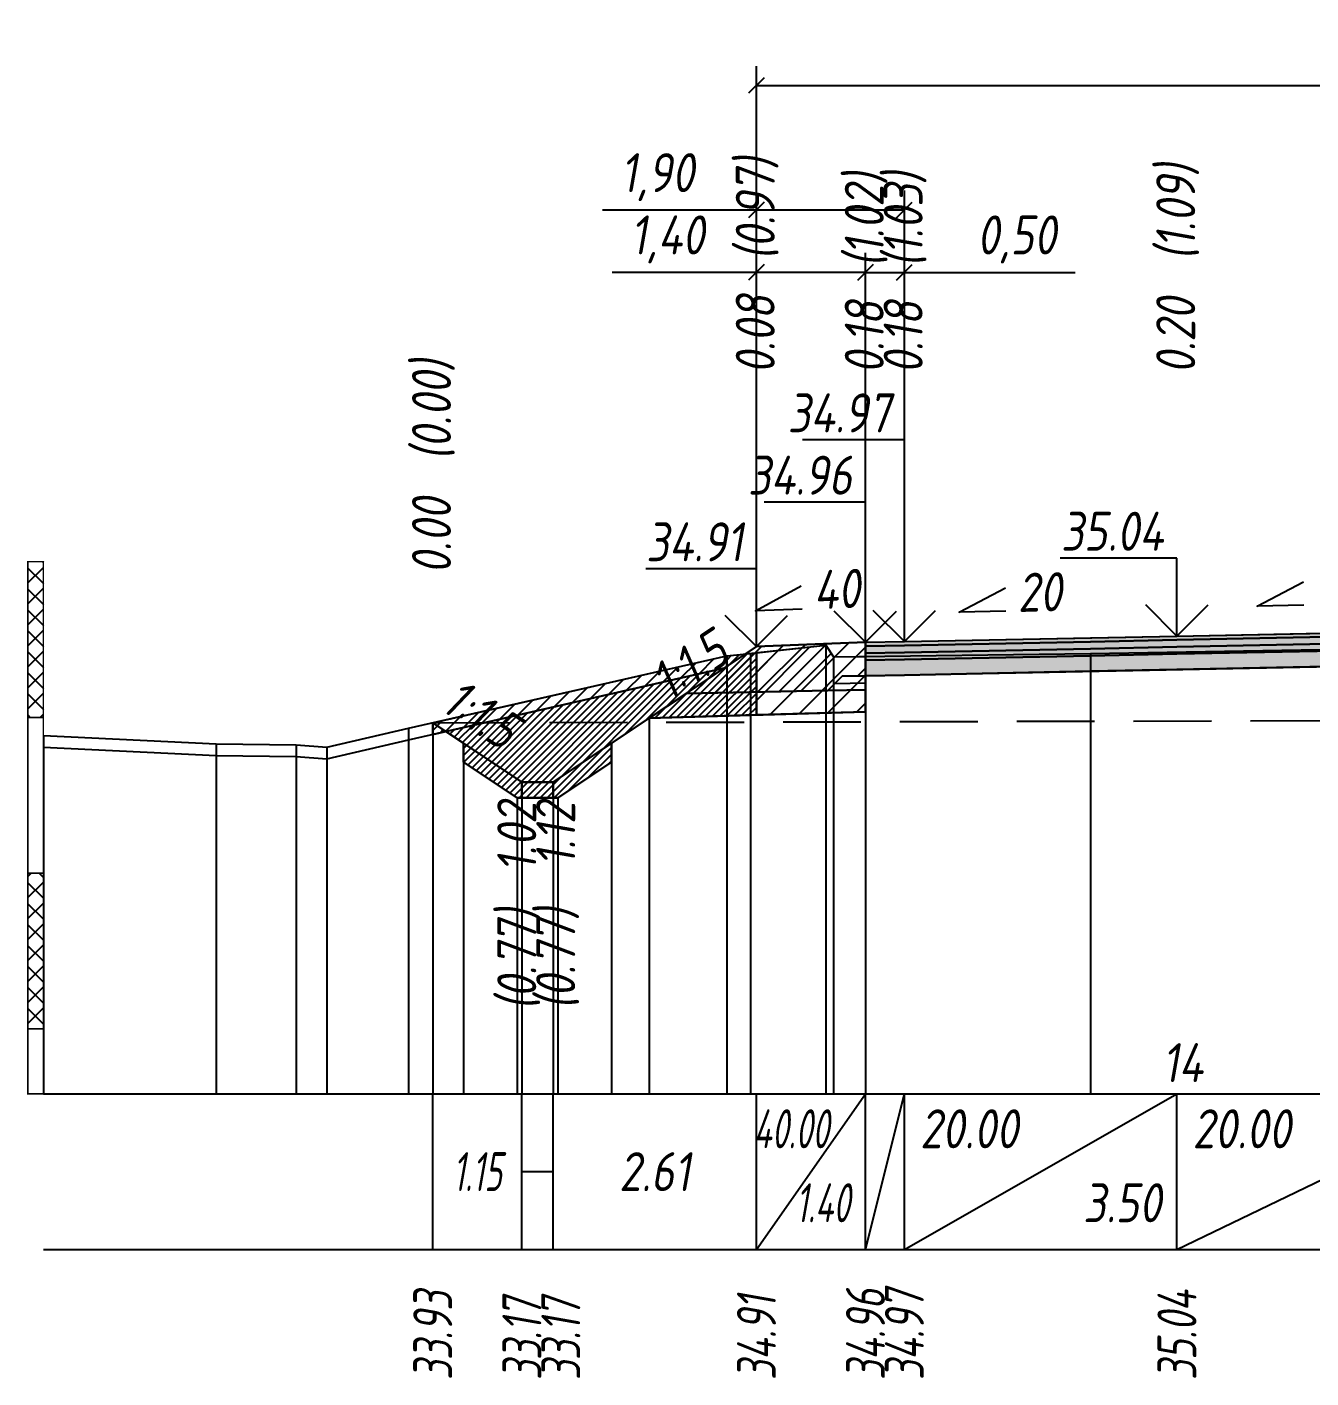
# Model space of a CAD drawing. Extents: x -717 to 1451, y -133302 to 233.
# Drawn here: x 78.9 to 161.4, y -91464.3 to -91377.5 of the extents above; entities that cross this region are included whole.
import ezdxf
from ezdxf.enums import TextEntityAlignment as Align

# ---------------------------------------------------------------- set-up
doc = ezdxf.new("R2010")
doc.units = 0
doc.linetypes.add('штриховая', pattern=[0.75, 0.5, -0.25])
for name, color, linetype in [('Интерполированный поперечник', 2, 'Continuous'), ('Код_514', 1, 'Continuous'), ('Контур_0', 7, 'Continuous'), ('Контур_2521', 7, 'Continuous'), ('Контур_2564', 7, 'Continuous'), ('Контур_2660', 7, 'Continuous'), ('Контур_2665', 7, 'Continuous'), ('Контур_400', 7, 'Continuous'), ('Контур_508', 7, 'Continuous'), ('Контур_512', 7, 'Continuous'), ('Контур_513', 7, 'Continuous'), ('Контур_818', 7, 'Continuous'), ('Красный поперечник', 1, 'Continuous'), ('Линейка абсолютных высот', 7, 'Continuous'), ('Объём_2501', 7, 'Continuous'), ('Объём_2564', 7, 'Continuous'), ('Объём_2650', 7, 'Continuous'), ('Объём_2660', 7, 'Continuous'), ('Объём_2663', 7, 'Continuous'), ('Объём_2664', 7, 'Continuous'), ('Объём_2665', 7, 'Continuous'), ('Откосы', 7, 'Continuous'), ('Отметки покрытия', 7, 'Continuous'), ('Рабочие отметки', 7, 'Continuous'), ('Рабочие отметки доп.', 7, 'Continuous'), ('Слои выравнивания', 7, 'Continuous'), ('Таблица', 7, 'Continuous'), ('Уклоны проезжей части', 7, 'Continuous'), ('Черный поперечник', 3, 'Continuous')]:
    doc.layers.add(name, color=color, linetype=linetype)
for name, color, linetype, true_color in [('Контур_2540', 2, 'Continuous', 0xffff00), ('Контур_2560', 2, 'Continuous', 0xffff00), ('Контур_2561', 7, 'Continuous', 0xff8040), ('Контур_2562', 3, 'Continuous', 0x00ff00), ('Контур_2563', 7, 'Continuous', 0xff8000), ('Контур_2570', 7, 'Continuous', 0x80ff00), ('Контур_2583', 3, 'Continuous', 0x00ff00), ('Контур_2584', 3, 'Continuous', 0x00ff00), ('Контур_2725', 7, 'Continuous', 0x323232), ('Контур_2736', 4, 'Continuous', 0x00ffff), ('Контур_2737', 4, 'Continuous', 0x00ffff), ('Контур_2738', 4, 'Continuous', 0x00ffff), ('Контур_2739', 4, 'Continuous', 0x00ffff), ('Контур_2741', 4, 'Continuous', 0x00ffff), ('Контур_2742', 4, 'Continuous', 0x00ffff), ('Контур_2743', 4, 'Continuous', 0x00ffff), ('Контур_2744', 7, 'Continuous', 0xa4ffff), ('Контур_2745', 7, 'Continuous', 0xa4ffff), ('Контур_2747', 4, 'Continuous', 0x00ffff), ('Контур_2748', 4, 'Continuous', 0x00ffff), ('Контур_2749', 4, 'Continuous', 0x00ffff), ('Контур_2750', 4, 'Continuous', 0x00ffff), ('Контур_2751', 4, 'Continuous', 0x00ffff), ('Контур_2752', 4, 'Continuous', 0x00ffff), ('Контур_2760', 7, 'Continuous', 0x323232), ('Контур_2761', 7, 'Continuous', 0x323232), ('Контур_2762', 7, 'Continuous', 0x323232), ('Контур_2763', 7, 'Continuous', 0x323232), ('Контур_402', 7, 'Continuous', 0xff6464), ('Контур_703', 4, 'Continuous', 0x00ffff), ('Контур_705', 4, 'Continuous', 0x00ffff), ('Контур_707', 4, 'Continuous', 0x00ffff), ('Контур_720', 131, 'Continuous', 0xaaffff), ('Объём_2520', 7, 'Continuous', 0x80ffff), ('Объём_2540', 2, 'Continuous', 0xffff00), ('Объём_2560', 2, 'Continuous', 0xffff00), ('Объём_2561', 7, 'Continuous', 0xff8040), ('Объём_2562', 3, 'Continuous', 0x00ff00), ('Объём_2563', 7, 'Continuous', 0xff8000), ('Объём_2570', 7, 'Continuous', 0x80ff00), ('Объём_2583', 3, 'Continuous', 0x00ff00), ('Объём_2584', 3, 'Continuous', 0x00ff00), ('Объём_2592', 3, 'Continuous', 0x00ff00), ('Объём_2596', 3, 'Continuous', 0x00ff00), ('Объём_2600', 7, 'Continuous', 0x808000), ('Объём_2620', 2, 'Continuous', 0xffff00), ('Объём_2746', 2, 'Continuous', 0xffff00)]:
    doc.layers.add(name, color=color, linetype=linetype, true_color=true_color)
doc.styles.get("Standard").update_dxf_attribs({"font": 'txt', "height": 2.5})
doc.styles.add('М', font='romand.shx', dxfattribs={"width": 0.8, "oblique": 10, "height": 2.5})
doc.dimstyles.new('ISO-25', dxfattribs={"dimtxt": 2.5, "dimasz": 2.5, "dimexe": 1.25, "dimexo": 0.625, "dimtad": 1, "dimtxsty": 'Standard', "dimcen": 2.5, "dimadec": 0, "dimazin": 0, "dimtfac": 1, "dimtmove": 0, "dimatfit": 3, "dimfxl": 1, "dimarcsym": 0})
pattern_1 = [(45.0000013, (0, 0), (-0.67351924, 0.673519211), []), (135.0000003, (0, 0), (-0.673519222, -0.67351923), [])]

# ---------------------------------------------------------------- blocks, each defined once
blk = doc.blocks.new('_Oblique')
at = {"color": 0, "linetype": 'ByBlock', "lineweight": -2}
blk.add_line((-0.5, -0.5), (0.5, 0.5), dxfattribs=at)
blk = doc.blocks.new('*D1788')
at = {"color": 0, "lineweight": -2, "transparency": 16777216}
for p, q in [((125.786, -91416.73), (125.786, -91392.01)), ((132.786, -91416.45), (132.786, -91392.01)), ((125.786, -91393.26), (116.533, -91393.26)), ((132.786, -91393.26), (125.786, -91393.26))]:
    blk.add_line(p, q, dxfattribs=at)
at = {"layer": 'Defpoints', "color": 0, "transparency": 16777216}
for p in [(132.786, -91393.26), (125.786, -91417.355), (132.786, -91417.075)]:
    blk.add_point(p, dxfattribs=at)
at = {"color": 0, "lineweight": -2, "transparency": 16777216, "rotation": 180}
blk.add_blockref('_Oblique', (125.786, -91393.26), dxfattribs=at)
at = {"color": 0, "lineweight": -2, "transparency": 16777216}
blk.add_blockref('_Oblique', (132.786, -91393.26), dxfattribs=at)
at = {"color": 0, "transparency": 16777216, "insert": (120.074, -91391.147), "char_height": 2.5, "width": 8.75, "attachment_point": 5, "style": 'М'}
blk.add_mtext('1,40', dxfattribs=at)
blk = doc.blocks.new('*D1790')
at = {"color": 0, "lineweight": -2, "transparency": 16777216}
for p, q in [((132.786, -91416.45), (132.786, -91392.01)), ((135.286, -91416.4), (135.286, -91392.01)), ((132.786, -91393.26), (135.286, -91393.26)), ((135.286, -91393.26), (146.256, -91393.26))]:
    blk.add_line(p, q, dxfattribs=at)
at = {"layer": 'Defpoints', "color": 0, "transparency": 16777216}
for p in [(135.286, -91393.26), (132.786, -91417.075), (135.286, -91417.025)]:
    blk.add_point(p, dxfattribs=at)
at = {"color": 0, "lineweight": -2, "transparency": 16777216, "rotation": 180}
blk.add_blockref('_Oblique', (132.786, -91393.26), dxfattribs=at)
at = {"color": 0, "lineweight": -2, "transparency": 16777216}
blk.add_blockref('_Oblique', (135.286, -91393.26), dxfattribs=at)
at = {"color": 0, "transparency": 16777216, "insert": (142.494, -91391.147), "char_height": 2.5, "width": 9.16667, "attachment_point": 5, "style": 'М'}
blk.add_mtext('0,50', dxfattribs=at)
blk = doc.blocks.new('*D1793')
at = {"color": 0, "lineweight": -2, "transparency": 16777216}
for p, q in [((125.786, -91416.73), (125.786, -91388.01)), ((135.286, -91416.4), (135.286, -91388.01)), ((125.786, -91389.26), (115.893, -91389.26)), ((135.286, -91389.26), (125.786, -91389.26))]:
    blk.add_line(p, q, dxfattribs=at)
at = {"layer": 'Defpoints', "color": 0, "transparency": 16777216}
for p in [(135.286, -91389.26), (125.786, -91417.355), (135.286, -91417.025)]:
    blk.add_point(p, dxfattribs=at)
at = {"color": 0, "lineweight": -2, "transparency": 16777216, "rotation": 180}
blk.add_blockref('_Oblique', (125.786, -91389.26), dxfattribs=at)
at = {"color": 0, "lineweight": -2, "transparency": 16777216}
blk.add_blockref('_Oblique', (135.286, -91389.26), dxfattribs=at)
at = {"color": 0, "transparency": 16777216, "insert": (119.433, -91387.147), "char_height": 2.5, "width": 8.75, "attachment_point": 5, "style": 'М'}
blk.add_mtext('1,90', dxfattribs=at)
blk = doc.blocks.new('*D1794')
at = {"color": 0, "lineweight": -2, "transparency": 16777216}
for p, q in [((125.786, -91416.73), (125.786, -91380.01)), ((221.286, -91416.73), (221.286, -91380.01)), ((125.786, -91381.26), (221.286, -91381.26))]:
    blk.add_line(p, q, dxfattribs=at)
at = {"layer": 'Defpoints', "color": 0, "transparency": 16777216}
for p in [(221.286, -91381.26), (125.786, -91417.355), (221.286, -91417.355)]:
    blk.add_point(p, dxfattribs=at)
at = {"color": 0, "lineweight": -2, "transparency": 16777216, "rotation": 180}
blk.add_blockref('_Oblique', (125.786, -91381.26), dxfattribs=at)
at = {"color": 0, "lineweight": -2, "transparency": 16777216}
blk.add_blockref('_Oblique', (221.286, -91381.26), dxfattribs=at)
at = {"color": 0, "transparency": 16777216, "insert": (173.536, -91379.147), "char_height": 2.5, "width": 10.41667, "attachment_point": 5, "style": 'М'}
blk.add_mtext('19,10', dxfattribs=at)

msp = doc.modelspace()

# ---------------------------------------------------------------- hatches: boundary and pattern name
at = {"layer": 'Линейка абсолютных высот'}
h = msp.add_hatch(dxfattribs=at)
h.set_pattern_fill('ANSI37', scale=0.3, style=0)
h.set_pattern_definition(pattern_1)
h.paths.add_polyline_path([(80, -91421.836), (80, -91411.836), (79, -91411.836), (79, -91421.836)])
h = msp.add_hatch(dxfattribs=at)
h.set_pattern_fill('ANSI37', scale=0.3, style=0)
h.set_pattern_definition(pattern_1)
h.paths.add_polyline_path([(80, -91441.836), (80, -91431.836), (79, -91431.836), (79, -91441.836)])
at = {"layer": 'Объём_2563'}
h = msp.add_hatch(dxfattribs=at)
h.set_pattern_fill('ANSI31', color=256, scale=0.3)
h.paths.add_polyline_path([(125.786, -91417.293), (132.786, -91417.013), (132.786, -91419.163), (131.286, -91419.193), (130.368, -91420.111), (121.286, -91420.293)])
at = {"layer": 'Объём_2570'}
h = msp.add_hatch(dxfattribs=at)
h.set_pattern_fill('ANSI31', color=256, scale=0.2)
h.paths.add_polyline_path([(123.884, -91418.628), (105, -91422.933), (105, -91422.183), (123.884, -91417.878)])
at = {"layer": 'Объём_2600'}
h = msp.add_hatch(dxfattribs=at)
h.set_pattern_fill('ANSI31', color=6, scale=0.4)
h.paths.add_polyline_path([(130.233, -91417.196), (130.733, -91417.946), (132.786, -91417.919), (132.786, -91421.47), (125.786, -91421.68), (125.786, -91417.682)])
h = msp.add_hatch(dxfattribs=at)
h.set_pattern_fill('HONEY', color=5, scale=0.3)
h.paths.add_polyline_path([(105, -91422.933), (105, -91422.183), (105.838, -91422.742)])
at = {"layer": 'Объём_2620'}
h = msp.add_hatch(dxfattribs=at)
h.set_pattern_fill('ANSI31', color=2, scale=0.1)
h.paths.add_polyline_path([(113.028, -91427), (110.423, -91427), (106.975, -91424.702), (106.975, -91423.5), (105.838, -91422.742), (123.884, -91418.628), (123.884, -91417.878), (125.786, -91417.682), (125.786, -91421.68), (118.895, -91421.887), (116.475, -91423.5), (116.475, -91424.702)])
at = {"layer": 'Слои выравнивания'}
for color, points in [(2, [(132.786, -91417.013), (135.286, -91416.963), (147.226, -91416.724), (152.786, -91416.613), (173.048, -91416.208), (173.536, -91416.198), (173.536, -91416.448), (173.048, -91416.458), (152.786, -91416.863), (147.226, -91416.974), (135.286, -91417.213), (132.786, -91417.263)]), (3, [(132.786, -91417.263), (135.286, -91417.213), (147.226, -91416.974), (152.786, -91416.863), (173.048, -91416.458), (173.536, -91416.448), (173.536, -91416.898), (173.048, -91416.908), (152.786, -91417.313), (147.226, -91417.424), (135.286, -91417.663), (132.786, -91417.713)]), (4, [(132.786, -91417.713), (135.286, -91417.663), (147.226, -91417.424), (152.786, -91417.313), (173.048, -91416.908), (173.536, -91416.898), (173.536, -91417.348), (173.048, -91417.358), (152.786, -91417.763), (147.226, -91417.874), (135.286, -91418.113), (132.786, -91418.163)]), (5, [(132.786, -91418.163), (135.286, -91418.113), (147.226, -91417.874), (152.786, -91417.763), (173.048, -91417.358), (173.536, -91417.348), (173.536, -91418.348), (173.048, -91418.358), (152.786, -91418.763), (147.226, -91418.874), (135.286, -91419.113), (132.786, -91419.163)])]:
    msp.add_hatch(color=color, dxfattribs=at).paths.add_polyline_path(points)

# ---------------------------------------------------------------- linework, layer by layer
at = {"layer": 'Интерполированный поперечник', "linetype": 'штриховая', "ltscale": 10, "flags": 128}
msp.add_lwpolyline([(105, -91422.183), (229.884, -91421.861)], dxfattribs=at)
at = {"layer": 'Код_514'}
for p, q in [((105, -91456), (105, -91446)), ((110.725, -91456), (110.725, -91446)), ((112.725, -91456), (112.725, -91446)), ((125.786, -91456), (125.786, -91446)), ((125.786, -91456), (132.786, -91446)), ((132.786, -91456), (132.786, -91446)), ((132.786, -91456), (135.286, -91446)), ((135.286, -91456), (135.286, -91446)), ((135.286, -91456), (152.786, -91446)), ((152.786, -91456), (152.786, -91446)), ((152.786, -91456), (173.536, -91446)), ((110.725, -91451), (112.725, -91451))]:
    msp.add_line(p, q, dxfattribs=at)
at = {"layer": 'Контур_0', "flags": 128}
for points in [[(125.786, -91417.293), (125.786, -91417.293), (125.786, -91417.293), (125.786, -91417.293), (125.786, -91417.293), (125.786, -91417.293), (125.786, -91417.293), (125.786, -91417.293), (125.786, -91417.293), (125.786, -91417.293), (125.786, -91417.293), (125.786, -91417.293), (125.786, -91417.293), (125.786, -91417.293), (125.786, -91417.293), (112.725, -91426), (110.725, -91426), (105, -91422.183), (105, -91422.183), (105, -91422.183), (105, -91422.183), (105, -91422.183), (105, -91422.183), (105, -91422.183), (105, -91422.183), (105, -91422.183), (105, -91422.183), (105, -91422.183), (105, -91422.183), (105, -91422.183)], [(125.786, -91417.293), (125.786, -91417.293), (125.786, -91417.293), (125.786, -91417.293), (125.786, -91417.293), (125.786, -91417.293), (125.786, -91417.293), (125.786, -91417.293), (125.786, -91417.293), (125.786, -91417.293), (125.786, -91417.293), (125.786, -91417.293), (125.786, -91417.293), (125.786, -91417.293), (125.786, -91417.293), (112.725, -91426)], [(121.286, -91420.293), (130.368, -91420.111), (131.286, -91419.193), (132.786, -91419.163)], [(131.286, -91419.193), (132.786, -91419.163), (132.786, -91420.063), (130.368, -91420.111), (131.286, -91419.193), (131.286, -91419.193)]]:
    msp.add_lwpolyline(points, dxfattribs=at)
at = {"layer": 'Контур_2521', "color": 250, "flags": 128}
msp.add_lwpolyline([(130.827, -91419.652), (132.786, -91419.613)], dxfattribs=at)
at = {"layer": 'Контур_2540', "flags": 128}
msp.add_lwpolyline([(130.368, -91420.111), (132.786, -91420.063), (132.786, -91421.47), (118.895, -91421.887), (121.286, -91420.293), (130.368, -91420.111), (130.368, -91420.111)], dxfattribs=at)
at = {"layer": 'Контур_2560', "flags": 128}
msp.add_lwpolyline([(125.786, -91417.293), (125.786, -91417.293), (125.786, -91417.293), (132.786, -91417.013)], dxfattribs=at)
at = {"layer": 'Контур_2561', "flags": 128}
msp.add_lwpolyline([(132.786, -91417.013), (132.786, -91417.013), (125.786, -91417.293), (125.786, -91417.293), (132.786, -91417.013)], dxfattribs=at)
at = {"layer": 'Контур_2562', "flags": 128}
msp.add_lwpolyline([(125.786, -91417.293), (125.786, -91417.293), (125.786, -91417.293), (125.786, -91417.293), (125.786, -91417.293)], dxfattribs=at)
at = {"layer": 'Контур_2563', "flags": 128}
msp.add_lwpolyline([(125.786, -91417.293), (132.786, -91417.013), (132.786, -91419.163), (131.286, -91419.193), (130.368, -91420.111), (121.286, -91420.293), (125.786, -91417.293), (125.786, -91417.293)], dxfattribs=at)
at = {"layer": 'Контур_2564', "flags": 128}
msp.add_lwpolyline([(125.786, -91417.293), (132.786, -91417.013)], dxfattribs=at)
at = {"layer": 'Контур_2570', "flags": 128}
msp.add_lwpolyline([(80, -91423.749), (91.091, -91424.273), (96.23, -91424.352), (98.202, -91424.506), (98.202, -91424.506), (103.452, -91423.286), (123.884, -91418.628), (123.884, -91417.878), (125.402, -91417.724), (130.233, -91417.196), (130.733, -91417.946), (147.226, -91417.731), (173.048, -91417.285)], dxfattribs=at)
at = {"layer": 'Контур_2583', "flags": 128}
for points in [[(110.423, -91427), (110.725, -91427), (110.725, -91426), (106.975, -91423.5), (106.975, -91424.702), (110.423, -91427)], [(116.475, -91424.702), (116.475, -91423.5), (112.725, -91426), (112.725, -91427), (113.028, -91427), (116.475, -91424.702)]]:
    msp.add_lwpolyline(points, dxfattribs=at)
at = {"layer": 'Контур_2584', "flags": 128}
msp.add_lwpolyline([(112.725, -91427), (112.725, -91426), (110.725, -91426), (110.725, -91427), (112.725, -91427)], dxfattribs=at)
at = {"layer": 'Контур_2660', "flags": 128}
msp.add_lwpolyline([(118.895, -91421.887), (132.786, -91421.47)], dxfattribs=at)
at = {"layer": 'Контур_2665', "flags": 128}
msp.add_lwpolyline([(125.786, -91417.293), (125.786, -91417.293)], dxfattribs=at)
at = {"layer": 'Контур_2725', "flags": 128}
msp.add_lwpolyline([(132.786, -91419.163), (135.286, -91419.113), (147.226, -91418.874), (152.786, -91418.763), (173.048, -91418.358), (173.536, -91418.348), (194.286, -91418.763), (196.627, -91418.81), (211.786, -91419.113), (214.286, -91419.163)], dxfattribs=at)
at = {"layer": 'Контур_2736', "flags": 128}
msp.add_lwpolyline([(125.786, -91417.293), (125.786, -91417.293)], dxfattribs=at)
at = {"layer": 'Контур_2737', "flags": 128}
msp.add_lwpolyline([(125.786, -91417.293), (125.786, -91417.293)], dxfattribs=at)
at = {"layer": 'Контур_2738', "flags": 128}
msp.add_lwpolyline([(125.786, -91417.293), (125.786, -91417.293)], dxfattribs=at)
at = {"layer": 'Контур_2739', "flags": 128}
msp.add_lwpolyline([(125.786, -91417.293), (125.786, -91417.293)], dxfattribs=at)
at = {"layer": 'Контур_2741', "flags": 128}
msp.add_lwpolyline([(105, -91422.183), (105, -91422.183)], dxfattribs=at)
at = {"layer": 'Контур_2742', "flags": 128}
msp.add_lwpolyline([(105, -91422.183), (105, -91422.183)], dxfattribs=at)
at = {"layer": 'Контур_2743', "flags": 128}
msp.add_lwpolyline([(105, -91422.183), (105, -91422.183)], dxfattribs=at)
at = {"layer": 'Контур_2744', "flags": 128}
msp.add_lwpolyline([(105, -91422.183), (105, -91422.183)], dxfattribs=at)
msp.add_lwpolyline([(105, -91422.183), (105, -91422.183)], dxfattribs=at)
msp.add_lwpolyline([(105, -91422.183), (105, -91422.183)], dxfattribs=at)
msp.add_lwpolyline([(105, -91422.183), (105, -91422.183)], dxfattribs=at)
msp.add_lwpolyline([(105, -91422.183), (105, -91422.183)], dxfattribs=at)
msp.add_lwpolyline([(105, -91422.183), (105, -91422.183)], dxfattribs=at)
at = {"layer": 'Контур_2745', "flags": 128}
msp.add_lwpolyline([(125.786, -91417.293), (125.786, -91417.293)], dxfattribs=at)
msp.add_lwpolyline([(125.786, -91417.293), (125.786, -91417.293)], dxfattribs=at)
msp.add_lwpolyline([(125.786, -91417.293), (125.786, -91417.293)], dxfattribs=at)
msp.add_lwpolyline([(125.786, -91417.293), (125.786, -91417.293)], dxfattribs=at)
msp.add_lwpolyline([(125.786, -91417.293), (125.786, -91417.293)], dxfattribs=at)
msp.add_lwpolyline([(125.786, -91417.293), (125.786, -91417.293)], dxfattribs=at)
at = {"layer": 'Контур_2747', "flags": 128}
msp.add_lwpolyline([(125.786, -91417.293), (125.786, -91417.293)], dxfattribs=at)
at = {"layer": 'Контур_2748', "flags": 128}
msp.add_lwpolyline([(125.786, -91417.293), (125.786, -91417.293)], dxfattribs=at)
at = {"layer": 'Контур_2749', "flags": 128}
msp.add_lwpolyline([(125.786, -91417.293), (125.786, -91417.293)], dxfattribs=at)
at = {"layer": 'Контур_2750', "flags": 128}
msp.add_lwpolyline([(105, -91422.183), (105, -91422.183)], dxfattribs=at)
at = {"layer": 'Контур_2751', "flags": 128}
msp.add_lwpolyline([(105, -91422.183), (105, -91422.183)], dxfattribs=at)
at = {"layer": 'Контур_2752', "flags": 128}
msp.add_lwpolyline([(105, -91422.183), (105, -91422.183)], dxfattribs=at)
at = {"layer": 'Контур_2760', "flags": 128}
msp.add_lwpolyline([(132.786, -91417.013), (135.286, -91416.963), (147.226, -91416.724), (152.786, -91416.613), (173.048, -91416.208), (173.536, -91416.198), (194.286, -91416.613), (196.627, -91416.66), (211.786, -91416.963), (214.286, -91417.013)], dxfattribs=at)
at = {"layer": 'Контур_2761', "flags": 128}
msp.add_lwpolyline([(132.786, -91417.263), (135.286, -91417.213), (147.226, -91416.974), (152.786, -91416.863), (173.048, -91416.458), (173.536, -91416.448), (194.286, -91416.863), (196.627, -91416.91), (211.786, -91417.213), (214.286, -91417.263)], dxfattribs=at)
at = {"layer": 'Контур_2762', "flags": 128}
msp.add_lwpolyline([(132.786, -91417.713), (135.286, -91417.663), (147.226, -91417.424), (152.786, -91417.313), (173.048, -91416.908), (173.536, -91416.898), (194.286, -91417.313), (196.627, -91417.36), (211.786, -91417.663), (214.286, -91417.713)], dxfattribs=at)
at = {"layer": 'Контур_2763', "flags": 128}
msp.add_lwpolyline([(132.786, -91418.163), (135.286, -91418.113), (147.226, -91417.874), (152.786, -91417.763), (173.048, -91417.358), (173.536, -91417.348), (194.286, -91417.763), (196.627, -91417.81), (211.786, -91418.113), (214.286, -91418.163)], dxfattribs=at)
at = {"layer": 'Контур_400', "flags": 128}
msp.add_lwpolyline([(132.786, -91417.013), (135.286, -91416.963), (135.286, -91416.963), (135.286, -91416.963), (135.286, -91416.963), (135.286, -91416.963), (135.286, -91416.963), (152.786, -91416.613), (173.536, -91416.198)], dxfattribs=at)
at = {"layer": 'Контур_402', "flags": 128}
msp.add_lwpolyline([(118.895, -91421.887), (132.786, -91421.47), (132.786, -91419.163), (173.536, -91418.348), (214.286, -91419.163), (214.286, -91421.47), (226.742, -91421.844)], dxfattribs=at)
at = {"layer": 'Контур_508', "flags": 128}
msp.add_lwpolyline([(105, -91422.183), (106.975, -91423.5), (106.975, -91424.702), (110.423, -91427), (110.725, -91427), (112.725, -91427), (113.028, -91427), (116.475, -91424.702), (116.475, -91423.5), (118.895, -91421.887), (132.786, -91421.47), (132.786, -91419.163), (173.536, -91418.348), (214.286, -91419.163), (214.286, -91421.47), (226.742, -91421.844), (226.742, -91422.132), (230.189, -91424.43), (230.492, -91424.43), (232.492, -91424.43), (232.794, -91424.43), (236.242, -91422.132), (236.242, -91420.93), (239.547, -91418.726)], dxfattribs=at)
at = {"layer": 'Контур_512', "flags": 128}
msp.add_lwpolyline([(105, -91422.183), (106.975, -91423.5), (106.975, -91424.702), (110.423, -91427), (110.725, -91427), (112.725, -91427), (113.028, -91427), (116.475, -91424.702), (116.475, -91423.5), (118.895, -91421.887), (132.786, -91421.47)], dxfattribs=at)
at = {"layer": 'Контур_513', "flags": 128}
msp.add_lwpolyline([(105, -91422.183), (106.975, -91423.5), (106.975, -91424.702), (110.423, -91427), (110.725, -91427), (112.725, -91427), (113.028, -91427), (116.475, -91424.702), (116.475, -91423.5), (118.895, -91421.887), (132.786, -91421.47), (132.786, -91419.163), (173.536, -91418.348), (214.286, -91419.163), (214.286, -91421.47), (226.742, -91421.844), (226.742, -91422.132), (230.189, -91424.43), (230.492, -91424.43), (232.492, -91424.43), (232.794, -91424.43), (236.242, -91422.132), (236.242, -91420.93), (239.547, -91418.726)], dxfattribs=at)
at = {"layer": 'Контур_703', "flags": 128}
for points in [[(125.786, -91417.293), (112.725, -91426)], [(125.786, -91417.293), (125.786, -91417.293)]]:
    msp.add_lwpolyline(points, dxfattribs=at)
at = {"layer": 'Контур_705', "flags": 128}
msp.add_lwpolyline([(125.786, -91417.293), (125.786, -91417.293)], dxfattribs=at)
at = {"layer": 'Контур_707', "flags": 128}
msp.add_lwpolyline([(110.725, -91426), (105, -91422.183)], dxfattribs=at)
at = {"layer": 'Контур_720', "flags": 128}
msp.add_lwpolyline([(112.725, -91426), (110.725, -91426)], dxfattribs=at)
at = {"layer": 'Контур_818', "flags": 128}
msp.add_lwpolyline([(105, -91422.933), (123.884, -91418.628), (123.884, -91417.878), (125.402, -91417.724), (130.233, -91417.196), (130.733, -91417.946), (147.226, -91417.731), (173.048, -91417.285)], dxfattribs=at)
at = {"layer": 'Красный поперечник'}
for p, q in [((135.286, -91416.963), (152.786, -91416.613)), ((152.786, -91416.613), (173.536, -91416.198)), ((112.725, -91426), (125.786, -91417.293)), ((125.786, -91417.293), (132.786, -91417.013)), ((132.786, -91417.013), (135.286, -91416.963)), ((118.895, -91421.887), (118.895, -91446)), ((132.786, -91421.47), (132.786, -91446)), ((105, -91422.183), (105, -91446)), ((105, -91422.183), (110.725, -91426)), ((106.975, -91423.5), (106.975, -91446)), ((116.475, -91423.5), (116.475, -91446)), ((106.975, -91424.702), (106.975, -91446)), ((116.475, -91424.702), (116.475, -91446)), ((110.725, -91426), (112.725, -91426)), ((110.423, -91427), (110.423, -91446)), ((110.725, -91427), (110.725, -91446)), ((112.725, -91427), (112.725, -91446)), ((113.028, -91427), (113.028, -91446))]:
    msp.add_line(p, q, dxfattribs=at)
at = {"layer": 'Линейка абсолютных высот', "color": 7, "const_width": 0.1, "flags": 128}
for points in [[(80, -91421.836), (80, -91411.836), (79, -91411.836), (79, -91421.836), (80, -91421.836)], [(80, -91431.836), (80, -91421.836), (79, -91421.836), (79, -91431.836), (80, -91431.836)], [(80, -91441.836), (80, -91431.836), (79, -91431.836), (79, -91441.836), (80, -91441.836)], [(80, -91446), (80, -91441.836), (79, -91441.836), (79, -91446), (80, -91446)]]:
    msp.add_lwpolyline(points, dxfattribs=at)
at = {"layer": 'Объём_2501', "flags": 128}
msp.add_lwpolyline([(132.786, -91417.013), (135.286, -91416.963), (135.286, -91416.963), (135.286, -91416.963), (135.286, -91416.963), (135.286, -91416.963), (135.286, -91416.963), (152.786, -91416.613), (173.536, -91416.198)], dxfattribs=at)
at = {"layer": 'Объём_2520', "color": 250, "flags": 128}
msp.add_lwpolyline([(131.286, -91419.193), (132.786, -91419.163), (132.786, -91420.063), (130.368, -91420.111), (131.286, -91419.193), (131.286, -91419.193)], dxfattribs=at)
at = {"layer": 'Объём_2540', "flags": 128}
msp.add_lwpolyline([(130.368, -91420.111), (132.786, -91420.063), (132.786, -91421.47), (118.895, -91421.887), (121.286, -91420.293), (130.368, -91420.111), (130.368, -91420.111)], dxfattribs=at)
at = {"layer": 'Объём_2560', "flags": 128}
msp.add_lwpolyline([(125.786, -91417.293), (125.786, -91417.293), (125.786, -91417.293), (132.786, -91417.013)], dxfattribs=at)
at = {"layer": 'Объём_2561', "flags": 128}
msp.add_lwpolyline([(132.786, -91417.013), (132.786, -91417.013), (125.786, -91417.293), (125.786, -91417.293), (132.786, -91417.013)], dxfattribs=at)
at = {"layer": 'Объём_2562', "flags": 128}
msp.add_lwpolyline([(125.786, -91417.293), (125.786, -91417.293), (125.786, -91417.293), (125.786, -91417.293), (125.786, -91417.293)], dxfattribs=at)
at = {"layer": 'Объём_2563', "color": 250, "flags": 128}
msp.add_lwpolyline([(125.786, -91417.293), (132.786, -91417.013), (132.786, -91419.163), (131.286, -91419.193), (130.368, -91420.111), (121.286, -91420.293), (125.786, -91417.293), (125.786, -91417.293)], dxfattribs=at)
at = {"layer": 'Объём_2564', "flags": 128}
msp.add_lwpolyline([(125.786, -91417.293), (132.786, -91417.013)], dxfattribs=at)
at = {"layer": 'Объём_2570', "flags": 128}
msp.add_lwpolyline([(123.884, -91418.628), (105, -91422.933), (105, -91422.183), (123.884, -91417.878), (123.884, -91418.628), (123.884, -91418.628)], dxfattribs=at)
at = {"layer": 'Объём_2583', "flags": 128}
for points in [[(110.423, -91427), (110.725, -91427), (110.725, -91426), (106.975, -91423.5), (106.975, -91424.702), (110.423, -91427)], [(116.475, -91424.702), (116.475, -91423.5), (112.725, -91426), (112.725, -91427), (113.028, -91427), (116.475, -91424.702)]]:
    msp.add_lwpolyline(points, dxfattribs=at)
at = {"layer": 'Объём_2584', "flags": 128}
msp.add_lwpolyline([(112.725, -91427), (112.725, -91426), (110.725, -91426), (110.725, -91427), (112.725, -91427)], dxfattribs=at)
at = {"layer": 'Объём_2592', "flags": 128}
for points in [[(110.725, -91426), (106.975, -91423.5)], [(116.475, -91423.5), (112.725, -91426)]]:
    msp.add_lwpolyline(points, dxfattribs=at)
at = {"layer": 'Объём_2596', "flags": 128}
msp.add_lwpolyline([(112.725, -91426), (110.725, -91426)], dxfattribs=at)
at = {"layer": 'Объём_2600', "color": 5, "flags": 128}
msp.add_lwpolyline([(105, -91422.933), (105, -91422.183), (105.838, -91422.742), (105, -91422.933), (105, -91422.933)], dxfattribs=at)
at = {"layer": 'Объём_2620', "flags": 128}
msp.add_lwpolyline([(113.028, -91427), (110.423, -91427), (106.975, -91424.702), (106.975, -91423.5), (105.838, -91422.742), (123.884, -91418.628), (123.884, -91417.878), (125.786, -91417.682), (125.786, -91421.68), (118.895, -91421.887), (116.475, -91423.5), (116.475, -91424.702), (113.028, -91427), (113.028, -91427)], dxfattribs=at)
at = {"layer": 'Объём_2650', "color": 6, "flags": 128}
msp.add_lwpolyline([(130.233, -91417.196), (130.733, -91417.946), (132.786, -91417.919), (132.786, -91421.47), (125.786, -91421.68), (125.786, -91417.682), (130.233, -91417.196), (130.233, -91417.196)], dxfattribs=at)
at = {"layer": 'Объём_2660', "flags": 128}
msp.add_lwpolyline([(118.895, -91421.887), (132.786, -91421.47)], dxfattribs=at)
at = {"layer": 'Объём_2663', "flags": 128}
for points in [[(125.786, -91417.293), (112.725, -91426)], [(110.725, -91426), (105, -91422.183)]]:
    msp.add_lwpolyline(points, dxfattribs=at)
at = {"layer": 'Объём_2664', "flags": 128}
msp.add_lwpolyline([(112.725, -91426), (110.725, -91426)], dxfattribs=at)
at = {"layer": 'Объём_2665', "flags": 128}
msp.add_lwpolyline([(125.786, -91417.293), (125.786, -91417.293)], dxfattribs=at)
at = {"layer": 'Объём_2746', "flags": 128}
for points in [[(123.884, -91418.628), (123.884, -91418.561), (125.092, -91417.756), (130.233, -91417.196), (130.733, -91417.946), (130.733, -91421.532), (118.895, -91421.887), (123.731, -91418.663), (123.884, -91418.628), (123.884, -91418.628)], [(110.725, -91426), (112.725, -91426), (116.475, -91423.5), (116.475, -91424.702), (113.028, -91427), (110.423, -91427), (106.975, -91424.702), (106.975, -91423.5), (110.725, -91426), (110.725, -91426)]]:
    msp.add_lwpolyline(points, dxfattribs=at)
at = {"layer": 'Откосы', "color": 1, "flags": 128}
for points in [[(128.722, -91414.878), (125.724, -91414.998), (128.662, -91413.379)], [(160.935, -91414.639), (157.936, -91414.699), (160.905, -91413.139)], [(141.81, -91415.021), (138.811, -91415.081), (141.78, -91413.522)]]:
    msp.add_lwpolyline(points, dxfattribs=at)
at = {"layer": 'Отметки покрытия', "color": 1}
for p, q in [((135.286, -91404.013), (128.736, -91404.013)), ((135.286, -91416.963), (135.286, -91404.013)), ((132.786, -91408.013), (126.286, -91408.013)), ((132.786, -91417.013), (132.786, -91408.013)), ((152.786, -91411.613), (145.286, -91411.613)), ((152.786, -91416.613), (152.786, -91411.613)), ((125.786, -91412.293), (118.686, -91412.293)), ((125.786, -91417.293), (125.786, -91412.293)), ((132.786, -91417.013), (130.786, -91415.013)), ((132.786, -91417.013), (134.786, -91415.013)), ((135.286, -91416.963), (133.286, -91414.963)), ((135.286, -91416.963), (137.286, -91414.963)), ((152.786, -91416.613), (150.786, -91414.613)), ((152.786, -91416.613), (154.786, -91414.613)), ((125.786, -91417.293), (123.786, -91415.293)), ((125.786, -91417.293), (127.786, -91415.293))]:
    msp.add_line(p, q, dxfattribs=at)
at = {"layer": 'Слои выравнивания'}
msp.add_line((132.786, -91417.013), (132.786, -91446), dxfattribs=at)
at = {"layer": 'Слои выравнивания', "color": 2, "flags": 128}
msp.add_lwpolyline([(132.786, -91417.013), (135.286, -91416.963), (147.226, -91416.724), (152.786, -91416.613), (173.048, -91416.208), (173.536, -91416.198), (173.536, -91416.448), (173.048, -91416.458), (152.786, -91416.863), (147.226, -91416.974), (135.286, -91417.213), (132.786, -91417.263)], close=True, dxfattribs=at)
at = {"layer": 'Слои выравнивания', "color": 3, "flags": 128}
msp.add_lwpolyline([(132.786, -91417.263), (135.286, -91417.213), (147.226, -91416.974), (152.786, -91416.863), (173.048, -91416.458), (173.536, -91416.448), (173.536, -91416.898), (173.048, -91416.908), (152.786, -91417.313), (147.226, -91417.424), (135.286, -91417.663), (132.786, -91417.713)], close=True, dxfattribs=at)
at = {"layer": 'Слои выравнивания', "color": 4, "flags": 128}
msp.add_lwpolyline([(132.786, -91417.713), (135.286, -91417.663), (147.226, -91417.424), (152.786, -91417.313), (173.048, -91416.908), (173.536, -91416.898), (173.536, -91417.348), (173.048, -91417.358), (152.786, -91417.763), (147.226, -91417.874), (135.286, -91418.113), (132.786, -91418.163)], close=True, dxfattribs=at)
at = {"layer": 'Слои выравнивания', "color": 5, "flags": 128}
msp.add_lwpolyline([(132.786, -91418.163), (135.286, -91418.113), (147.226, -91417.874), (152.786, -91417.763), (173.048, -91417.358), (173.536, -91417.348), (173.536, -91418.348), (173.048, -91418.358), (152.786, -91418.763), (147.226, -91418.874), (135.286, -91419.113), (132.786, -91419.163)], close=True, dxfattribs=at)
at = {"layer": 'Таблица'}
for p, q in [((80, -91446), (264.547, -91446)), ((80, -91456), (264.547, -91456))]:
    msp.add_line(p, q, dxfattribs=at)
at = {"layer": 'Черный поперечник', "color": 7}
for p, q in [((125.402, -91417.724), (125.402, -91446)), ((130.233, -91417.196), (130.233, -91446)), ((147.226, -91417.731), (147.226, -91446)), ((123.884, -91417.878), (123.884, -91446)), ((130.733, -91417.946), (130.733, -91446)), ((80, -91422.999), (80, -91446)), ((103.452, -91422.536), (103.452, -91446)), ((91.091, -91423.523), (91.091, -91446)), ((96.23, -91423.602), (96.23, -91446)), ((98.202, -91423.756), (98.202, -91446))]:
    msp.add_line(p, q, dxfattribs=at)
at = {"layer": 'Черный поперечник', "flags": 128}
msp.add_lwpolyline([(80, -91422.999), (91.091, -91423.523), (96.23, -91423.602), (98.202, -91423.756), (103.452, -91422.536), (123.884, -91417.878), (125.402, -91417.724), (130.233, -91417.196), (130.733, -91417.946), (147.226, -91417.731), (173.048, -91417.285)], dxfattribs=at)

# ---------------------------------------------------------------- texts
at = {"layer": 'Код_514', "style": 'М', "oblique": 10}
for s, width, p in [('40.00', 0.6, (125.589, -91447)), ('20.00', 0.8, (136.286, -91447)), ('20.00', 0.8, (153.786, -91447))]:
    msp.add_text(s, height=2.5, dxfattribs=dict(at, width=width)).set_placement(p, align=Align.TOP_LEFT)
for s, width, p in [('1.15', 0.6, (107.863, -91451)), ('2.61', 0.8, (119.256, -91451))]:
    msp.add_text(s, height=2.5, dxfattribs=dict(at, width=width)).set_placement(p, align=Align.MIDDLE_CENTER)
for s, width, p in [('1.40', 0.6, (131.786, -91455)), ('3.50', 0.8, (151.786, -91455))]:
    msp.add_text(s, height=2.5, dxfattribs=dict(at, width=width)).set_placement(p, align=Align.BOTTOM_RIGHT)
at = {"layer": 'Код_514', "style": 'М', "oblique": 10, "width": 0.7}
for s, p in [('33.93', (105, -91464.382)), ('34.96', (132.786, -91464.382)), ('34.97', (135.286, -91464.382)), ('35.04', (152.786, -91464.382)), ('33.17', (110.725, -91464.382)), ('33.17', (113.225, -91464.382)), ('34.91', (125.786, -91464.382))]:
    msp.add_text(s, height=2.5, rotation=90, dxfattribs=at).set_placement(p, align=Align.MIDDLE_LEFT)
at = {"layer": 'Отметки покрытия', "color": 1, "style": 'М', "oblique": 10, "width": 0.8}
for s, p in [('34.97', (134.427, -91404.282)), ('34.96', (131.927, -91408.282)), ('35.04', (151.927, -91411.882)), ('34.91', (124.927, -91412.562))]:
    msp.add_text(s, height=2.5, dxfattribs=at).set_placement(p, align=Align.BOTTOM_RIGHT)
at = {"layer": 'Рабочие отметки', "color": 1, "style": 'М', "oblique": 10, "width": 0.8}
for s, p in [('0.08', (125.708, -91399.763)), ('0.18', (132.708, -91399.763)), ('0.18', (135.208, -91399.763)), ('0.20', (152.708, -91399.763)), ('0.00', (104.922, -91412.614))]:
    msp.add_text(s, height=2.5, rotation=90, dxfattribs=at).set_placement(p, align=Align.MIDDLE_LEFT)
for s, p in [('1.02', (110.397, -91427.256)), ('1.12', (112.897, -91427.256))]:
    msp.add_text(s, height=2.5, rotation=90, dxfattribs=at).set_placement(p, align=Align.MIDDLE_RIGHT)
at = {"layer": 'Рабочие отметки доп.', "color": 1, "style": 'М', "oblique": 10, "width": 0.8}
for s, p in [('(0.97)', (125.708, -91392.463)), ('(1.09)', (152.708, -91392.463)), ('(1.02)', (132.708, -91392.913)), ('(1.03)', (135.208, -91392.913)), ('(0.00)', (104.922, -91405.314))]:
    msp.add_text(s, height=2.5, rotation=90, dxfattribs=at).set_placement(p, align=Align.MIDDLE_LEFT)
for p in [(110.397, -91434.106), (112.897, -91434.062)]:
    msp.add_text('(0.77)', height=2.5, rotation=90, dxfattribs=at).set_placement(p, align=Align.MIDDLE_RIGHT)
at = {"layer": 'Слои выравнивания', "style": 'М', "oblique": 10, "width": 0.8}
msp.add_text('14', height=2.5, dxfattribs=at).set_placement((153.161, -91446), align=Align.BOTTOM_CENTER)
at = {"layer": 'Уклоны проезжей части', "color": 1, "style": 'М', "oblique": 10, "width": 0.8}
for s, rotation, p in [('40', 2.29061, (131.026, -91415.594)), ('20', 1.14576, (144.016, -91415.788)), ('1:1.5', 33.69007, (122.616, -91420.135)), ('1:1.5', 326.30994, (107.026, -91423.292))]:
    msp.add_text(s, height=2.5, rotation=rotation, dxfattribs=at).set_placement(p, align=Align.BOTTOM_CENTER)

# ---------------------------------------------------------------- dimensions: what is measured, and where the dimension line sits
at = {"color": 5}
dim = msp.add_linear_dim(base=(221.286, -91381.26), p1=(125.786, -91417.355), p2=(221.286, -91417.355), angle=180, dimstyle='ISO-25', override={"dimasz": 1, "dimlfac": 0.2, "dimzin": 0, "dimtxsty": 'М', "dimblk1": 'Oblique', "dimblk2": 'Oblique', "dimsah": 1}, dxfattribs=at)
dim.commit()
dim.dimension.update_dxf_attribs({"geometry": '*D1794', "text_midpoint": (173.536, -91379.147)})
for base, p1, p2, picture, middle in [((135.286, -91389.26), (125.786, -91417.355), (135.286, -91417.025), '*D1793', (119.433, -91389.26)), ((132.786, -91393.26), (125.786, -91417.355), (132.786, -91417.075), '*D1788', (120.074, -91393.26)), ((135.286, -91393.26), (132.786, -91417.075), (135.286, -91417.025), '*D1790', (142.494, -91393.26))]:
    dim = msp.add_linear_dim(base=base, p1=p1, p2=p2, angle=180, dimstyle='ISO-25', override={"dimasz": 1, "dimlfac": 0.2, "dimzin": 0, "dimtxsty": 'М', "dimblk1": 'Oblique', "dimblk2": 'Oblique', "dimsah": 1}, dxfattribs=at)
    dim.commit()
    dim.dimension.update_dxf_attribs({"geometry": picture, "text_midpoint": middle, "dimtype": 160})

doc.saveas('drawing.dxf')
